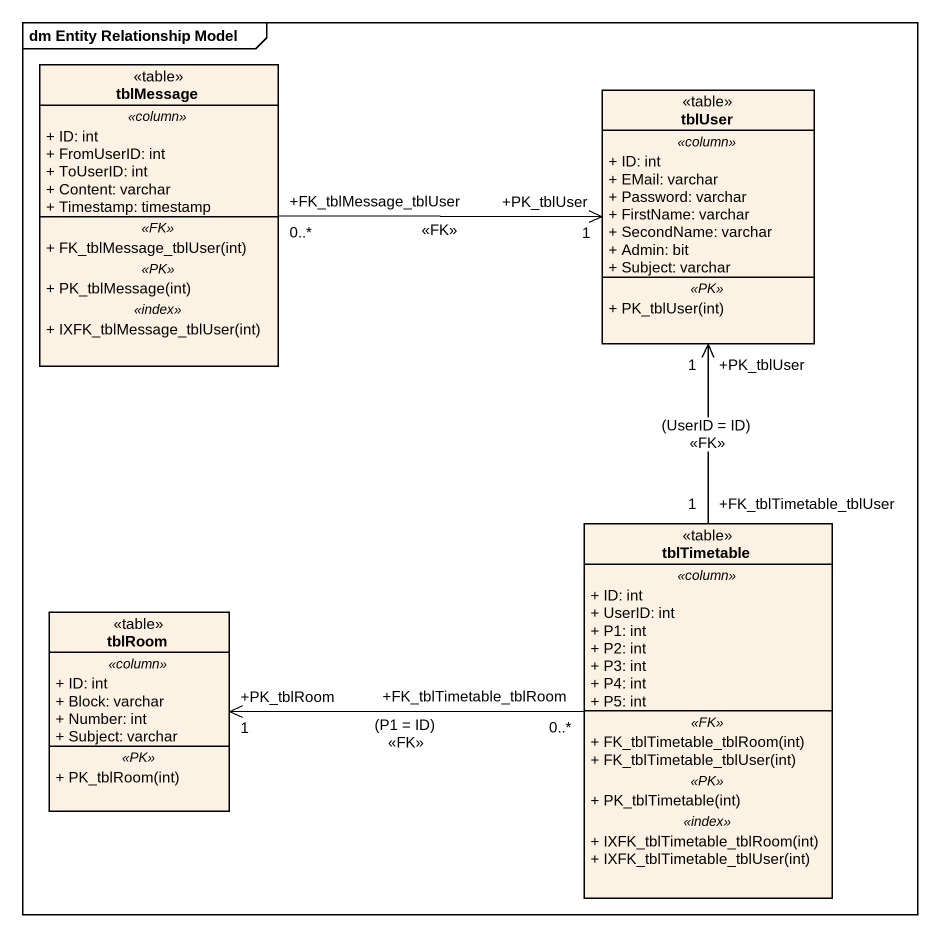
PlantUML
@startuml
mainframe dm Entity Relationship Model
hide circle
hide empty members
skinparam classAttributeIconSize 0
class tblMessage <<table>> {
  .. <<column>> ..
  + ID: int
  + FromUserID: int
  + ToUserID: int
  + Content: varchar
  + Timestamp: timestamp
  .. <<FK>> ..
  + FK_tblMessage_tblUser(int)
  .. <<PK>> ..
  + PK_tblMessage(int)
  .. <<index>> ..
  + IXFK_tblMessage_tblUser(int)
}
class tblUser <<table>> {
  .. <<column>> ..
  + ID: int
  + EMail: varchar
  + Password: varchar
  + FirstName: varchar
  + SecondName: varchar
  + Admin: bit
  + Subject: varchar
  .. <<PK>> ..
  + PK_tblUser(int)
}
class tblTimetable <<table>> {
  .. <<column>> ..
  + ID: int
  + UserID: int
  + P1: int
  + P2: int
  + P3: int
  + P4: int
  + P5: int
  .. <<FK>> ..
  + FK_tblTimetable_tblRoom(int)
  + FK_tblTimetable_tblUser(int)
  .. <<PK>> ..
  + PK_tblTimetable(int)
  .. <<index>> ..
  + IXFK_tblTimetable_tblRoom(int)
  + IXFK_tblTimetable_tblUser(int)
}
class tblRoom <<table>> {
  .. <<column>> ..
  + ID: int
  + Block: varchar
  + Number: int
  + Subject: varchar
  .. <<PK>> ..
  + PK_tblRoom(int)
}
tblMessage "+FK_tblMessage_tblUser\n0..*" -right-> "+PK_tblUser\n1" tblUser : <<FK>>
tblTimetable "+FK_tblTimetable_tblUser\n1" -up-> "+PK_tblUser\n1" tblUser : (UserID = ID)\n<<FK>>
tblTimetable "+FK_tblTimetable_tblRoom\n0..*" -left-> "+PK_tblRoom\n1" tblRoom : (P1 = ID)\n<<FK>>
@enduml
